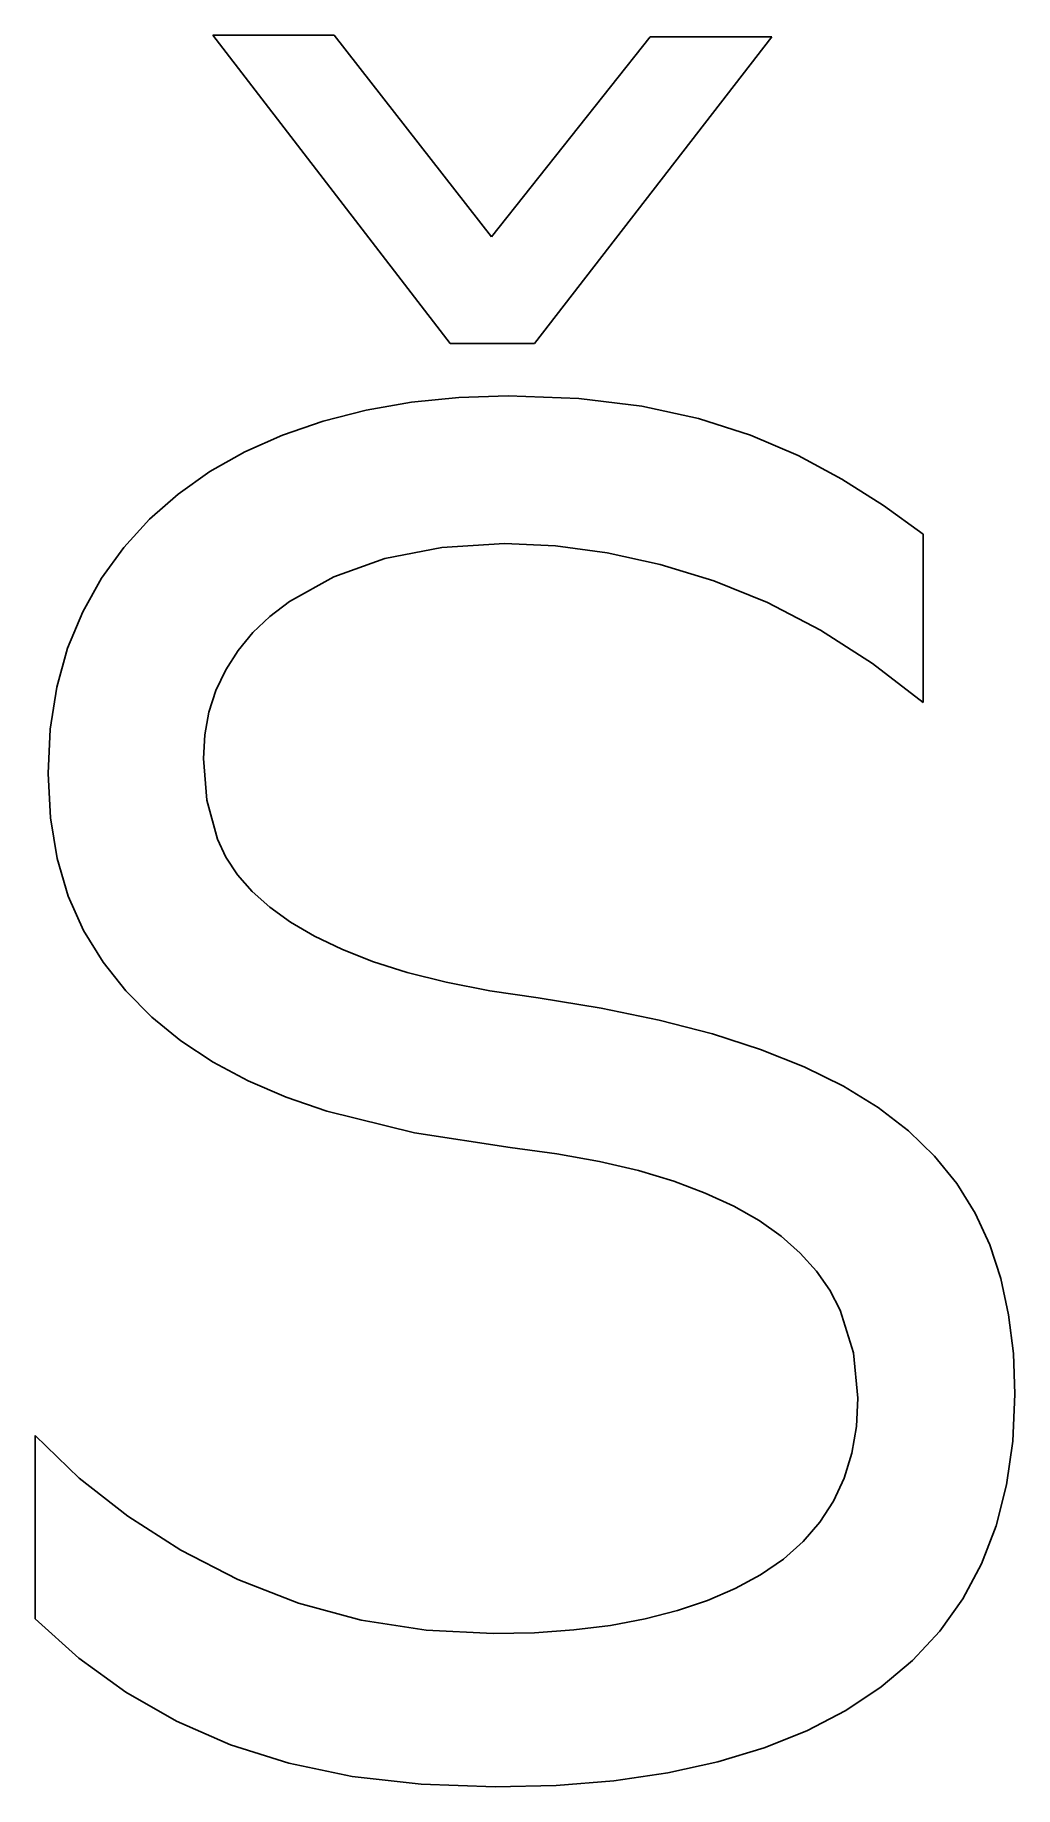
# Model space of a CAD drawing. Extents: x 0.6 to 7.9, y -0.1 to 12.9.
import ezdxf

# ---------------------------------------------------------------- set-up
doc = ezdxf.new("R2010")
doc.units = 0
doc.layers.get('0').update_dxf_attribs({"linetype": 'CONTINUOUS'})

msp = doc.modelspace()

# ---------------------------------------------------------------- linework, layer by layer
at = {"color": 0}
for p, q in [((3.70833, 10.6528), (1.94444, 12.9444)), ((1.94444, 12.9444), (2.84722, 12.9444)), ((2.84722, 12.9444), (4.01389, 11.4444)), ((4.01389, 11.4444), (5.19444, 12.9306)), ((6.09722, 12.9306), (4.33333, 10.6528)), ((5.19444, 12.9306), (6.09722, 12.9306)), ((4.33333, 10.6528), (3.70833, 10.6528)), ((2.76389, 10.0764), (3.08419, 10.1584)), ((3.08419, 10.1584), (3.42014, 10.217)), ((3.42014, 10.217), (3.77169, 10.2522)), ((3.77169, 10.2522), (4.13889, 10.2639)), ((4.13889, 10.2639), (4.66493, 10.2448)), ((4.66493, 10.2448), (5.13194, 10.1875)), ((5.13194, 10.1875), (5.55203, 10.0955)), ((2.46224, 9.97222), (2.76389, 10.0764)), ((5.55203, 10.0955), (5.9375, 9.97222)), ((2.18229, 9.84722), (2.46224, 9.97222)), ((5.9375, 9.97222), (6.29167, 9.82118)), ((1.92404, 9.70139), (2.18229, 9.84722)), ((6.29167, 9.82118), (6.61806, 9.64583)), ((1.6875, 9.53472), (1.92404, 9.70139)), ((6.61806, 9.64583), (6.92535, 9.44971)), ((1.4739, 9.34722), (1.6875, 9.53472)), ((6.92535, 9.44971), (7.22222, 9.23611)), ((1.28467, 9.13889), (1.4739, 9.34722)), ((1.11974, 8.90972), (1.28467, 9.13889)), ((3.64583, 9.13889), (3.22222, 9.05556)), ((4.11111, 9.16667), (3.64583, 9.13889)), ((4.48953, 9.14931), (4.11111, 9.16667)), ((4.87494, 9.09722), (4.48953, 9.14931)), ((7.22222, 9.23611), (7.22222, 7.98611)), ((3.22222, 9.05556), (2.84375, 8.92019)), ((5.26731, 9.01042), (4.87494, 9.09722)), ((5.66667, 8.88889), (5.26731, 9.01042)), ((0.979167, 8.65972), (1.11974, 8.90972)), ((2.84375, 8.92019), (2.51389, 8.73611)), ((6.06597, 8.72835), (5.66667, 8.88889)), ((2.51389, 8.73611), (2.36974, 8.62631)), ((6.45833, 8.52436), (6.06597, 8.72835)), ((0.866753, 8.38937), (0.979167, 8.65972)), ((2.36974, 8.62631), (2.243, 8.50521)), ((2.243, 8.50521), (2.13363, 8.37283)), ((6.84375, 8.27696), (6.45833, 8.52436)), ((0.786458, 8.09901), (0.866753, 8.38937)), ((2.13363, 8.37283), (2.04167, 8.22917)), ((2.04167, 8.22917), (1.96875, 8.07596)), ((7.22222, 7.98611), (6.84375, 8.27696)), ((0.738281, 7.78868), (0.786458, 8.09901)), ((1.96875, 8.07596), (1.91667, 7.91493)), ((1.91667, 7.91493), (1.88542, 7.7461)), ((0.722222, 7.45833), (0.738281, 7.78868)), ((1.88542, 7.7461), (1.875, 7.56944)), ((1.875, 7.56944), (1.90104, 7.26042)), ((0.738661, 7.13021), (0.722222, 7.45833)), ((1.90104, 7.26042), (1.97917, 6.97222)), ((0.78814, 6.82639), (0.738661, 7.13021)), ((1.97917, 6.97222), (2.04249, 6.83643)), ((0.870606, 6.54688), (0.78814, 6.82639)), ((2.04249, 6.83643), (2.12842, 6.70665)), ((2.12842, 6.70665), (2.23693, 6.58296)), ((0.986111, 6.29167), (0.870606, 6.54688)), ((2.23693, 6.58296), (2.36806, 6.46528)), ((2.36806, 6.46528), (2.52257, 6.35417)), ((1.13021, 6.05821), (0.986111, 6.29167)), ((2.52257, 6.35417), (2.70139, 6.25)), ((2.70139, 6.25), (2.90451, 6.15278)), ((2.90451, 6.15278), (3.13194, 6.0625)), ((1.29861, 5.84381), (1.13021, 6.05821)), ((3.13194, 6.0625), (3.38846, 5.98053)), ((3.38846, 5.98053), (3.67882, 5.90804)), ((3.67882, 5.90804), (4.00304, 5.84511)), ((1.49132, 5.64849), (1.29861, 5.84381)), ((4.00304, 5.84511), (4.36111, 5.79167)), ((4.36111, 5.79167), (4.829, 5.71571)), ((1.70833, 5.47222), (1.49132, 5.64849)), ((4.829, 5.71571), (5.26042, 5.62674)), ((5.26042, 5.62674), (5.65533, 5.52474)), ((1.94792, 5.31467), (1.70833, 5.47222)), ((5.65533, 5.52474), (6.01389, 5.40972)), ((6.01389, 5.40972), (6.33767, 5.28082)), ((2.20833, 5.17535), (1.94792, 5.31467)), ((6.33767, 5.28082), (6.62847, 5.13715)), ((2.48958, 5.05425), (2.20833, 5.17535)), ((6.62847, 5.13715), (6.88628, 4.97874)), ((2.79167, 4.95139), (2.48958, 5.05425)), ((3.44444, 4.78993), (2.79167, 4.95139)), ((6.88628, 4.97874), (7.11111, 4.80556)), ((4.15278, 4.68056), (3.44444, 4.78993)), ((7.11111, 4.80556), (7.30512, 4.61724)), ((4.49951, 4.63368), (4.15278, 4.68056)), ((4.81765, 4.57639), (4.49951, 4.63368)), ((5.10715, 4.50868), (4.81765, 4.57639)), ((7.30512, 4.61724), (7.47049, 4.41319)), ((5.36806, 4.43056), (5.10715, 4.50868)), ((5.60281, 4.3425), (5.36806, 4.43056)), ((5.81418, 4.24485), (5.60281, 4.3425)), ((7.47049, 4.41319), (7.60721, 4.19358)), ((6.00211, 4.13764), (5.81418, 4.24485)), ((7.60721, 4.19358), (7.71528, 3.95833)), ((6.16667, 4.02083), (6.00211, 4.13764)), ((6.3086, 3.8954), (6.16667, 4.02083)), ((7.71528, 3.95833), (7.79731, 3.70665)), ((6.42882, 3.76215), (6.3086, 3.8954)), ((6.52735, 3.62115), (6.42882, 3.76215)), ((7.79731, 3.70665), (7.8559, 3.43756)), ((6.60417, 3.47222), (6.52735, 3.62115)), ((6.70307, 3.15625), (6.60417, 3.47222)), ((7.8559, 3.43756), (7.89106, 3.1511)), ((6.73611, 2.81944), (6.70307, 3.15625)), ((7.89106, 3.1511), (7.90278, 2.84722)), ((6.72483, 2.60753), (6.73611, 2.81944)), ((7.90278, 2.84722), (7.88726, 2.50032)), ((6.69097, 2.40929), (6.72483, 2.60753)), ((0.625, 1.18056), (0.625, 2.54167)), ((0.625, 2.54167), (0.953558, 2.22483)), ((7.88726, 2.50032), (7.84071, 2.17492)), ((6.63456, 2.22472), (6.69097, 2.40929)), ((0.953558, 2.22483), (1.31424, 1.94097)), ((6.55556, 2.05382), (6.63456, 2.22472)), ((7.84071, 2.17492), (7.76313, 1.87099)), ((6.454, 1.8966), (6.55556, 2.05382)), ((1.31424, 1.94097), (1.70703, 1.69011)), ((6.32986, 1.75304), (6.454, 1.8966)), ((7.76313, 1.87099), (7.65451, 1.58854)), ((6.18317, 1.62315), (6.32986, 1.75304)), ((1.70703, 1.69011), (2.13194, 1.47222)), ((6.01389, 1.50694), (6.18317, 1.62315)), ((7.65451, 1.58854), (7.51486, 1.32764)), ((2.13194, 1.47222), (2.58111, 1.29606)), ((5.82482, 1.4044), (6.01389, 1.50694)), ((5.396, 1.24034), (5.61887, 1.31554)), ((5.61887, 1.31554), (5.82482, 1.4044)), ((7.51486, 1.32764), (7.34418, 1.08816)), ((0.950032, 0.887586), (0.625, 1.18056)), ((2.58111, 1.29606), (3.04682, 1.17019)), ((4.89953, 1.13097), (5.15625, 1.17882)), ((5.15625, 1.17882), (5.396, 1.24034)), ((3.04682, 1.17019), (3.52903, 1.09467)), ((3.52903, 1.09467), (4.02778, 1.06944)), ((4.02778, 1.06944), (4.33529, 1.07628)), ((4.33529, 1.07628), (4.62586, 1.09679)), ((4.62586, 1.09679), (4.89953, 1.13097)), ((7.34418, 1.08816), (7.14247, 0.870171)), ((1.30029, 0.633681), (0.950032, 0.887586)), ((7.14247, 0.870171), (6.90972, 0.673611)), ((6.90972, 0.673611), (6.64763, 0.499457)), ((1.67572, 0.418836), (1.30029, 0.633681)), ((2.07639, 0.243056), (1.67572, 0.418836)), ((6.64763, 0.499457), (6.35801, 0.348525)), ((6.35801, 0.348525), (6.04085, 0.220811)), ((2.50911, 0.106337), (2.07639, 0.243056)), ((6.04085, 0.220811), (5.69613, 0.116319)), ((2.9809, 0.008681), (2.50911, 0.106337)), ((3.49169, -0.049913), (2.9809, 0.008681)), ((5.32383, 0.035048), (4.92399, -0.023003)), ((5.69613, 0.116319), (5.32383, 0.035048)), ((4.04167, -0.069444), (3.49169, -0.049913)), ((4.49658, -0.057834), (4.04167, -0.069444)), ((4.92399, -0.023003), (4.49658, -0.057834))]:
    msp.add_line(p, q, dxfattribs=at)

doc.saveas('drawing.dxf')
